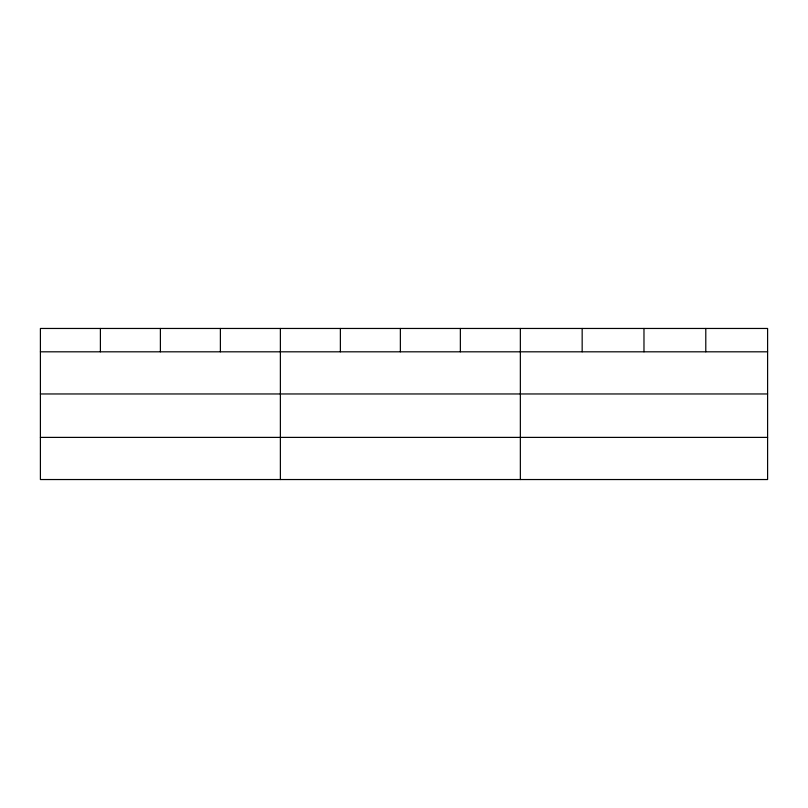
<?xml version="1.0" encoding="UTF-8"?>
<svg xmlns="http://www.w3.org/2000/svg" width="808" height="808" viewBox="0 0 808 808"><rect width="100%" height="100%" fill="white"/><g stroke="black" fill="none" stroke-linecap="round" stroke-linejoin="round"><path stroke-width="1.21" d="M767.6 393.961L767.6 328.462L40.4 328.462L40.4 479.538L767.6 479.538L767.6 393.961L40.4 393.961M40.4 351.813L767.6 351.813M40.4 437.391L767.6 437.391M705.788 328.462L705.788 351.813M643.976 328.462L643.976 351.813M582.164 328.462L582.164 351.813M520.352 328.462L520.352 479.538M460.358 328.462L460.358 351.813M400.364 328.462L400.364 351.813M340.37 328.462L340.37 351.813M280.376 328.462L280.376 479.538M220.382 328.462L220.382 351.813M160.388 328.462L160.388 351.813M100.394 328.462L100.394 351.813"/></g></svg>
